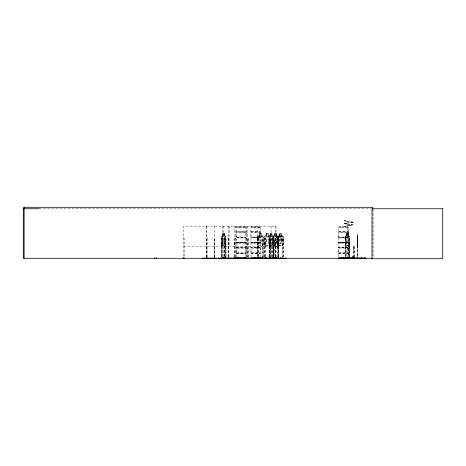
<?xml version="1.0" encoding="UTF-8"?>
<svg xmlns="http://www.w3.org/2000/svg" width="466" height="466" viewBox="0 0 466 466"><rect width="100%" height="100%" fill="white"/><g stroke="black" fill="none" stroke-linecap="round" stroke-linejoin="round"><path stroke-width="0.35" stroke-dasharray="2.33 1.75" d="M236.635 257.966L236.542 253.323L246.065 253.201L236.559 253.055L236.635 250.446M236.635 234.724L236.6 237.182M245.949 250.446L246.048 247.615M245.949 234.724L246.042 231.847L236.547 231.823L236.571 226.89L246.031 226.907L236.612 227.059M251.011 250.446L251.011 257.966M251.011 234.724L250.918 237.363L260.447 237.485L250.935 237.34M260.331 250.446L260.372 237.701M260.331 234.724L260.331 226.878M338.532 250.446L338.532 257.966M338.532 234.724L338.438 237.363L347.956 237.456M347.852 250.446L347.962 237.532M347.852 234.724L347.852 226.878M357.439 245.856L357.445 241.429M357.498 236.204L357.381 246.7L357.416 236.204L357.504 238.522M352.034 225.049C354.824 224.099 348.457 224.519 352.564 224.705M357.346 244.941L357.381 240.386L357.358 247.895L357.463 246.636M357.346 241.085L357.515 237.94M357.457 243.398L357.434 241.015M357.439 235.936L357.55 236.85M357.521 236.839L357.521 235.936M357.451 236.017L357.445 236.839L357.538 233.478L357.533 236.017M357.451 244.236L357.445 244.895M357.416 236.204L357.311 243.811M354.084 256.824L354.207 251.116A1.666 0.658 -90 0 0 354.073 248.495L354.073 246.695A0.833 0.326 -90 0 0 353.741 245.862L353.84 245.862A0.833 0.326 -90 0 1 354.166 246.695L354.166 248.495A1.666 0.658 -90 0 1 354.3 251.116L354.183 256.824M357.358 247.895L357.381 246.636M346.384 221.263L344.479 220.82L345.015 220.494M347.607 222.946L352.581 222.364L344.473 220.832L346.518 221.234M236.612 237.182L246.065 237.485L236.547 237.631L236.629 252.793M236.629 252.764L245.961 252.735L245.961 248.151L236.623 248.151M236.547 247.539L246.025 247.545L246.001 237.707M245.949 257.966L246.031 253.347M260.389 227.07L250.976 226.878L250.894 231.969L251.005 237.019L260.337 237.019L260.337 232.429L251.005 232.429M260.401 247.545L250.912 247.586L251.011 237.887M251.011 247.254L260.337 247.225M260.331 257.966L260.337 248.151L251.005 248.151L251.005 252.735L260.331 252.764M338.497 226.878L347.962 226.977L338.497 226.878L338.438 231.847L347.933 231.823M347.863 247.225L338.52 247.306L338.433 237.386M347.852 257.966L347.863 248.151L338.52 248.069L338.526 252.735L347.852 252.764M236.542 253.323L236.559 253.032M357.346 241.807L357.317 242.53L357.311 241.994M353.088 256.597C354.475 256.941 352.343 256.609 353.036 256.644C354.032 256.947 352.739 256.364 353.618 256.894M353.444 256.818L353.018 256.719M353.653 256.62L353.554 256.807M260.343 237.893L251.011 237.945M338.532 247.277L338.438 247.562L347.927 247.545M353.589 256.853L353.222 256.807M246.06 242.693L236.553 242.652M260.36 242.32L260.366 242.792L251.023 242.565M338.543 242.565L347.886 242.372L347.886 242.792M352.587 256.702L353.706 256.65M348.958 245.856L349.389 243.398L349.022 245.856L345.877 245.856L345.428 243.409L345.428 236.804L345.888 235.936L346.809 235.936M277.794 247.3L279.338 245.652L277.8 247.399L273.862 244.516L274.305 242.017L276.903 236.309L277.835 235.936L278.586 236.804L278.522 256.865M277.841 247.3L273.932 244.475L274.358 242.017L276.996 236.373L277.823 236.029M225.259 245.774L225.806 236.815L225.835 256.865M225.294 245.856L225.742 243.409M225.806 243.409L225.358 245.856L221.886 245.856L221.391 243.409L221.391 236.804L221.903 235.936L222.905 235.936M272.913 245.774L273.35 243.398M272.948 245.856L273.466 243.409M282.501 245.774L283.031 243.398L283.031 236.85L282.501 236.017M282.542 245.856L283.147 243.409L283.147 236.815L282.582 235.936L281.313 235.936L281.371 233.478L279.53 233.478L279.53 235.936M283.147 243.409L282.6 245.856L278.359 245.856L277.748 243.409L277.748 236.804L278.377 235.936L279.588 235.936M262.486 245.838L263.179 243.392L263.179 236.786L262.48 235.918M263.179 243.392L262.556 245.838L258.187 245.838L257.622 243.392L257.622 236.798L258.222 235.918L259.521 235.918L259.469 233.46L261.35 233.46L261.35 235.918L262.539 235.918M270.041 243.409L269.4 245.856L270.123 243.409L270.041 236.804L269.4 235.936L270.123 236.804L270.059 256.865M269.395 245.774L270.006 243.398M250.929 247.568L251.011 248.122M338.433 231.87L338.526 237.019L347.863 237.019L347.863 232.429L338.526 232.429M338.433 247.586L338.532 248.093M347.951 247.784L338.462 247.83M273.373 236.017L277.876 236.017L278.476 236.839L278.476 243.398L277.829 245.774L273.373 245.774M277.876 245.856L278.54 243.409M348.661 241.429L348.003 243.398L346.78 243.398L346.127 241.429M236.582 231.777L236.623 237.019L245.961 237.019L245.961 232.429L236.623 232.429M250.958 231.777L260.412 231.823M347.904 237.707L338.462 237.625M264.997 245.32L268.486 235.936M260.401 242.367L251.023 242.605M260.436 227.006L250.976 226.878M347.962 242.693L338.543 242.605M246.031 232.115L236.571 232.138M352.273 225.031L350.682 225.416L352.739 224.74M246.013 247.854L236.6 247.929M250.929 253.055L260.389 253.032M260.389 232.138L250.935 232.109M260.389 247.854L250.918 247.784M347.921 232.138L338.462 232.109M278.977 236.775L279.897 234.648L281.621 235.878L280.567 238.033L281.08 239.361L279.274 243.334L277.66 244.423L276.093 243.275L276.029 240.957L277.841 236.984L279 236.885M279.967 234.759L278.948 236.885L277.777 236.029M281.487 235.907L280.515 238.033L281.633 238.854M281.872 239.973L279.285 245.652L281.988 239.984L281.738 238.802L277.783 235.936M243.479 227.356L244.295 227.356M243.479 243.071L244.295 243.071M257.861 227.356L258.677 227.356M257.861 243.071L258.677 243.071M345.382 227.356L346.197 227.356M345.382 243.071L346.197 243.071M269.086 241.429L268.166 243.398L266.447 243.398L265.527 241.429L265.527 236.839L266.447 236.017L266.383 233.478L268.282 233.478L268.218 236.017M345.469 236.839L345.958 235.936M345.539 236.839L345.976 236.017M221.437 236.839L221.967 235.936M269.628 235.936L269.098 236.839L268.166 236.017L268.166 233.559M269.162 236.839L269.645 236.017M238.225 227.356L239.675 227.356M238.225 243.071L239.675 243.071M252.607 227.356L254.057 227.356M252.607 243.071L254.057 243.071M340.128 227.356L341.578 227.356M340.128 243.071L341.578 243.071M344.281 223.406L347.269 224.111L344.292 223.395L351.067 222.678M257.698 236.833L258.275 235.918M264.566 256.865L264.548 236.815L265.131 235.936L266.441 235.936M264.606 236.85L265.183 235.936M272.744 256.865L272.726 236.815L273.391 235.936M272.843 236.85L273.42 236.017M277.812 236.839L278.435 235.936M222.888 236.017L222.165 236.839L222.113 256.865M245.937 226.89L246.031 231.823M245.984 242.594L236.641 242.605M260.412 242.652L250.935 242.541M347.84 242.605L338.526 242.547L347.886 242.565M236.635 242.553L245.961 242.565M251.011 242.553L260.29 242.576M245.937 227.361L236.641 227.361M260.319 227.361L251.023 227.361M245.937 243.077L236.652 243.071M260.319 243.077L251.034 243.071M347.84 227.361L338.543 227.361M347.84 243.077L338.555 243.071M344.758 223.686L347.38 224.07M279.588 236.017L278.697 236.839L278.697 241.429L279.588 243.398L281.254 243.398L282.146 241.429L282.146 236.839L281.254 236.017L281.313 233.478M345.207 220.634L344.578 220.802M353.1 222.381L352.517 221.944M245.978 242.774L236.612 242.786M344.852 223.738L344.683 223.342M352.506 221.973L346.395 221.199M345.83 226.045L344.753 226.36L350.77 225.439M344.49 223.331L347.665 222.964M348.731 225.666L350.811 225.352M353.112 222.375L350.985 222.696M345.819 226.068L348.749 225.678M39.313 208.751L371.268 208.751M236.623 231.509L245.961 231.509M251.005 231.509L260.337 231.509M338.526 231.509L347.863 231.509M348.119 233.478L346.739 233.478L346.739 235.936M222.888 233.559L224.309 233.559M259.527 233.542L261.292 233.542M266.447 233.559L268.218 233.559M270.548 233.559L271.963 233.559M274.73 233.559L276.588 233.559M279.588 233.559L281.307 233.559M346.78 233.559L348.073 233.559M224.14 235.936L225.346 235.936L225.806 236.815M268.224 235.936L269.47 235.936M269.558 235.936L270.565 235.936M271.946 235.936L273 235.936L273.466 236.815L273.49 256.865M273.344 235.936L274.713 235.936M276.6 235.936L277.905 235.936M348.05 235.936L349.011 235.936M221.921 236.017L225.323 236.017M258.246 236L262.509 236L263.121 236.821L263.133 256.848M265.16 236.017L269.447 236.017M269.581 236.017L272.983 236.017M282.553 236.017L278.406 236.017L277.864 236.839L277.864 256.865M345.906 236.017L348.993 236.017M221.391 236.804L221.507 256.865M257.692 236.798L257.64 256.848M270.123 236.804L269.383 235.936M272.726 236.815L272.779 243.409L273.373 245.856M273.466 236.815L273.437 258.292M345.428 236.804L345.539 256.865M357.375 236.815L357.55 256.865M236.635 237.945L245.961 237.945M338.532 237.945L347.863 237.945M183.499 238.307L184.175 238.307L184.175 256.853M221.507 238.307L222.113 238.307M223.464 238.307L222.789 238.307L222.789 256.853M224.193 238.307L224.501 238.307L224.461 258.292M228.468 238.307L228.043 238.307L228.043 256.853M234.852 238.307L234.59 256.853M235.278 238.307L235.953 238.307L235.953 256.853M246.66 238.307L245.978 238.307L245.984 256.853M257.64 238.289L258.321 238.289L258.321 258.275M264.566 238.307L265.247 238.307L265.247 258.292M269.162 238.307L270.233 238.307L270.233 256.865M272.744 238.307L273.699 238.307L273.699 256.865M275.983 238.307L274.567 238.307L274.567 256.853M277.864 238.307L278.685 238.307L278.685 256.865M345.539 238.307L346.122 238.307M357.521 238.307L357.806 258.292M281.691 238.802L281.988 239.984M224.117 239.134L224.117 245.856M357.416 239.681L357.498 241.132M357.509 240.864L357.509 242.04M224.245 241.429L222.888 241.429L222.888 236.839L224.245 236.839L224.245 256.865M234.852 242.192L234.433 242.192L234.433 246.147M348.673 242.192L348.265 242.192L348.219 256.667M348.265 242.92L348.673 242.92M221.391 243.409L221.956 245.856M257.622 243.392L258.257 245.838M269.162 256.865L269.051 236.804L269.051 243.409L269.61 245.856M272.726 243.409L273.42 245.774M277.748 243.409L278.418 245.856M345.428 243.409L345.947 245.856M234.433 243.747L234.852 243.747M234.433 244.167L234.852 244.143M234.433 244.563L234.852 244.563M348.597 244.9L348.341 230.431L348.685 256.667M262.643 245.227L259.178 235.918M221.921 245.774L225.323 245.774M265.16 245.774L269.447 245.774M269.581 245.774L272.983 245.774M278.406 245.774L282.553 245.774M345.906 245.774L348.993 245.774M273.018 245.856L265.107 245.856L264.548 243.409L265.166 245.856M273.326 245.856L277.922 245.856M183.499 246.147L275.983 246.147M353.414 257.535L353.28 251.116A1.666 0.658 -90 0 1 353.414 248.495L353.508 246.695A0.833 0.326 -90 0 1 353.84 245.862M236.623 247.225L245.961 247.225M348.224 248.023L348.731 248.023M353.414 248.495L353.508 246.695M353.28 251.116L353.374 251.116A1.666 0.658 -90 0 1 353.508 248.495M338.462 253.055L347.916 253.032M250.935 253.341L260.401 253.341M338.462 253.341L347.927 253.341M236.623 253.661L245.961 253.661M251.005 253.661L260.337 253.661M338.526 253.661L347.863 253.661M352.779 256.44L353.193 256.44M352.605 256.778L353.723 256.725M347.356 224.088L351.428 224.414M347.187 224.181L351.376 224.519M351.236 224.56L352.482 224.763M279.92 234.759L281.534 235.907M261.234 236L262.154 236.821L262.154 241.411L261.234 243.38L259.527 243.38L258.613 241.411L258.613 236.821L259.527 236L259.521 233.46M348.661 236.839L348.003 236.017L348.003 233.559M269.395 236.017L270.006 236.839M282.524 235.936L283.089 236.85M272.936 235.936L273.414 236.85M272.913 236.017L273.35 236.85L273.303 258.292M225.282 235.936L225.76 236.85M348.941 235.936L349.389 236.85M348.923 236.017L349.319 236.85M347.863 237.019L347.933 237.363M260.412 237.34L260.337 237.019M246.031 237.34L245.961 237.019M269.82 241.429L270.548 243.398L271.899 243.398L272.627 241.429L272.627 236.839L271.899 236.017L271.946 233.478M222.165 241.429L222.888 243.398L224.245 243.398L224.967 241.429L224.967 236.839L224.245 236.017L224.292 233.478M269.162 243.398L269.645 245.774M269.051 243.409L269.546 245.856M221.507 243.398L221.991 245.774M345.539 243.398L345.976 245.774M357.358 237.986L357.364 238.563M353.374 251.116L353.508 257.535M357.439 241.883L357.457 243.502M357.428 243.275L357.439 247.895M357.34 244.778L357.34 244.423M357.521 243.398L357.521 245.856M373.103 209.467L373.103 258.292M372.817 208.751L372.817 258.292M357.521 236.804L357.521 256.865M349.675 256.865L349.675 238.307L349.092 238.307L349.092 256.865M349.453 256.865L349.36 236.815L349.314 258.292M348.737 248.023L348.737 256.667M348.137 227.123L348.137 239.419M348.05 233.478L348.073 236.017M346.85 233.559L346.85 236.017M346.809 233.478L346.78 236.017L346.127 236.839L346.122 256.865M345.9 238.307L345.9 256.865M345.76 238.307L345.76 256.865M283.363 256.865L283.363 238.307L282.693 238.307L282.693 256.865M283.182 238.307L283.182 256.865M282.868 238.307L282.868 258.292M279.588 233.478L279.647 236.017M278.353 238.307L278.353 256.865M278.15 238.307L278.15 256.865M278.045 238.307L278.045 256.865M277.992 238.307L277.992 256.865M276.588 236.017L276.6 233.478L274.66 233.478L274.66 235.936M276.536 233.559L276.536 236.017L277.503 236.839L277.503 241.429L276.536 243.398L274.73 243.398L273.758 241.429L273.758 236.839L274.73 236.017L274.713 233.478M275.983 256.853L275.983 226.167L183.499 226.167L183.499 256.853M275.802 238.307L275.802 256.853M275.505 238.307L275.505 256.853M275.319 238.307L275.319 256.853M275.243 226.167L275.243 256.853M273.093 238.307L273.093 256.865M272.901 238.307L272.901 256.865M272.016 235.936L272.016 233.478L270.496 233.478L270.496 235.936M271.264 256.853L271.264 238.307L270.845 238.307L270.845 256.853M271.072 226.167L271.043 256.853M270.565 233.478L270.548 236.017L269.82 236.839L269.773 256.865M269.727 238.307L269.727 256.865M269.564 238.307L269.552 256.865M269.371 238.307L269.371 256.865M266.5 233.559L266.5 236.017M265.072 238.307L265.072 256.865M264.74 238.307L264.74 256.865M264.659 236.85L264.659 243.398M263.307 256.848L263.307 238.289L262.626 238.289L262.626 256.848M262.801 238.289L262.801 256.848M261.298 233.46L261.292 236M259.585 233.542L259.585 236M258.147 238.289L258.141 256.853M257.919 238.307L257.948 256.853M257.721 226.167L257.721 256.853M248.203 256.853L248.203 238.307L247.539 238.307L247.539 256.853M248.023 238.307L248.023 256.853M247.72 226.167L247.72 256.853M246.654 226.167L246.654 256.853M235.278 226.167L235.278 256.853M234.852 226.167L234.852 256.853M229.155 226.167L229.155 246.147M228.468 226.167L228.468 256.853M228.282 238.307L228.224 256.853M226.045 256.865L226.045 238.307L225.433 238.307L225.433 256.865M225.643 238.307L225.643 258.292M224.356 235.936L224.356 233.478L222.841 233.478L222.841 235.936M224.14 233.478L224.198 256.865M223.464 226.167L223.464 256.853M222.905 233.478L222.958 236.017M222.288 226.167L222.288 246.147M221.903 238.307L221.903 256.865M221.717 238.307L221.717 256.865M214.576 256.853L214.576 238.307L214.15 238.307L214.15 256.853M214.337 226.167L214.395 256.853M207.364 256.853L207.364 238.307L206.351 238.307L206.362 256.853M206.688 226.167L206.688 256.853M206.619 226.167L206.619 256.853M353.414 246.695A0.833 0.326 -90 0 1 353.741 245.862M278.499 237.608L278.487 240.101C280.637 237.427 282.099 239.74 278.621 240.864C279.583 245.605 277.276 244.761 278.08 241.073C275.86 243.904 274.328 241.551 277.94 240.34L277.94 237.206L278.499 237.608M278.68 237.596L276.868 241.574L278.435 242.722L280.241 238.743L278.68 237.596M280.089 235.318L279.763 236.029L280.771 236.763L281.091 236.058L280.089 235.318M236.641 242.244L245.949 242.25L236.652 242.25M251.023 242.244L260.331 242.25L251.034 242.25M338.543 242.244L347.852 242.25L338.555 242.25M224 233.973L223.132 233.973L223.132 234.788L224 234.788L224 233.973M260.931 233.955L259.836 233.955L259.836 234.771L260.931 234.771L260.931 233.955M267.857 233.973L266.756 233.973L266.756 234.788L267.857 234.788L267.857 233.973M271.661 233.973L270.787 233.973L270.787 234.788L271.661 234.788L271.661 233.973M276.216 233.973L275.051 233.973L275.051 234.788L276.216 234.788L276.216 233.973M280.957 233.973L279.885 233.973L279.885 234.788L280.957 234.788L280.957 233.973M347.787 233.973L347.001 233.973L347.001 234.788L347.787 234.788L347.787 233.973M261.234 236.821L259.515 236.821L259.527 241.411L261.234 241.411L261.234 236.821M268.166 236.839L266.447 236.839L266.447 241.429L268.166 241.429L268.166 236.839M271.899 236.839L270.548 236.839L270.548 241.429L271.899 241.429L271.899 236.839M276.536 236.839L274.73 236.839L274.73 241.429L276.536 241.429L276.536 236.839M281.254 236.839L279.588 236.839L279.588 241.429L281.254 241.429L281.254 236.839M348.003 236.839L346.78 236.839L346.78 241.429L348.003 241.429L348.003 236.839"/><path stroke-width="0.7" d="M202.739 257.879L202.733 258.292L210.236 258.275L210.236 257.879M220.575 258.275L220.575 257.879M230.967 258.275L230.973 257.879M238.464 258.187L238.47 257.879M353.904 258.275L353.904 257.879M361.395 258.275L361.395 257.879M254.978 258.228L254.995 257.879M211.552 258.228L216.841 258.187M218.292 258.292L250.137 258.24M218.502 258.228L218.537 257.879M275.278 258.187L275.266 257.774M260.104 258.211L260.115 257.896M275.016 258.228L275.068 257.879M338.526 258.263L365.932 258.269L352.366 258.281M364.872 257.896L364.808 258.281M365.589 258.281L365.857 257.896M182.987 258.251L183.289 258.24M183.33 258.228L183.342 257.914M206.52 258.228L206.531 257.914M234.841 258.24L234.847 257.774M235.155 258.228L235.05 257.669M348.818 258.065L348.137 258.065M352.447 258.17L365.845 258.17M353.403 258.17L353.356 258.281M244.871 258.24L244.906 257.914L244.941 258.292M262.032 258.24L262.073 257.914M267.001 258.24L267.041 257.914L267.082 258.292M270.373 258.24L270.414 257.914L270.455 258.292M206.252 258.24L206.176 257.669M342.23 258.187L354.731 258.048M24.756 207.813L23.3 207.813L23.3 258.292L372.089 258.292M23.3 208.751L39.284 208.751M236.635 257.966L245.949 257.966M251.011 257.966L260.331 257.966M338.532 257.966L347.852 257.966M236.612 258.1L245.966 258.1M250.993 258.088L260.348 258.088M260.832 257.896L265.841 258.222L265.801 257.896M338.514 258.1L347.869 258.088M251.005 258.263L286.188 258.24M275.406 258.24L275.447 257.774M276.658 258.24L276.67 257.879M272.977 258.24L273.047 257.774M267.799 258.24L267.758 257.914L267.717 258.292M266.051 258.222L266.168 257.914M278.656 258.24L278.621 257.914M273.391 258.24L273.356 257.914M223.022 258.24L222.987 257.914M346.488 258.24L346.465 257.914L346.436 258.292M274.014 258.228L273.991 257.879M268.533 258.292L268.41 257.914L268.393 258.292M228.119 258.24L228.194 257.774M361.43 258.24L361.43 257.879M353.933 258.24L353.933 257.879M372.817 208.751L372.817 207.288L24.121 207.288L24.121 258.292M357.783 257.774L357.783 258.292M357.55 257.774L357.55 258.292M352.774 257.879L352.774 258.292M349.273 257.774L349.273 258.292M349.051 257.774L349.051 258.292M348.778 257.879L348.778 258.292M346.162 257.774L346.162 258.292M345.941 257.774L345.941 258.292M342.44 257.879L342.44 258.292M285.908 257.879L285.908 258.292M282.815 257.774L282.815 258.292M282.635 257.774L282.635 258.292M280.975 257.879L280.975 258.292M280.742 257.879L280.742 258.292M280.485 257.879L280.485 258.292M278.592 257.774L278.592 258.292M278.412 257.774L278.412 258.292M278.091 257.774L278.091 258.292M277.928 257.774L277.928 258.292M276.425 257.669L276.425 258.292M276.355 257.879L276.355 258.292M275.348 257.879L275.313 258.292M274.969 257.669L274.969 258.292M274.491 257.774L274.491 258.292M273.495 257.774L273.495 258.292M273.257 257.774L273.338 258.292M272.692 257.879L272.692 258.292M272.249 257.879L272.249 258.292M271.014 257.774L271.014 258.292M270.822 257.774L270.822 258.292M269.82 257.774L269.82 258.292M269.668 257.774L269.668 258.292M269.61 257.774L269.61 258.292M269.494 257.774L269.494 258.292M266.197 257.879L266.197 258.292M265.766 257.861L265.766 258.275M265.305 257.774L265.305 258.292M265.131 257.774L265.131 258.292M262.742 257.756L262.742 258.275M262.568 257.756L262.568 258.275M262.108 257.879L262.108 258.292M260.797 257.861L260.797 258.275M260.593 257.879L260.593 258.292M260.156 257.861L260.156 258.275M258.38 257.756L258.38 258.275M257.972 257.774L257.972 258.292M255.187 257.861L255.187 258.275M250.207 257.879L250.207 258.292M248.262 257.774L248.262 258.292M248.075 257.774L248.075 258.292M246.759 257.879L246.759 258.292M246.712 257.879L246.712 258.292M245.902 257.774L245.902 258.292M236.029 257.774L236.035 258.292M235.225 257.879L235.225 258.292M235.173 257.879L235.173 258.292M234.584 257.774L234.596 258.292M233.594 257.669L233.594 258.292M231.043 257.879L231.043 258.292M229.01 257.879L229.01 258.292M228.072 257.879L228.072 258.292L228.014 257.774M225.596 257.774L225.596 258.292M225.387 257.774L225.387 258.292M224.589 257.879L224.589 258.292M224.495 257.774L224.461 258.292M224.239 257.774L224.239 258.292M224.198 257.774L224.198 258.292M222.958 257.879L222.958 258.292M222.713 257.774L222.713 258.292M222.16 257.774L222.16 258.292M221.95 257.774L221.95 258.292M214.605 257.774L214.605 258.292M214.424 257.774L214.424 258.292M211.576 257.879L211.576 258.292M207.44 257.774L207.446 258.292M206.613 257.774L206.584 258.292M206.351 257.774L206.362 258.292M184.251 257.774L184.251 258.292M183.394 257.879L183.441 258.292M156.215 257.669L156.215 258.292M154.759 257.669L154.759 258.292M342.225 258.251L354.731 258.117L342.236 258.24M442.7 208.751L371.996 208.751L371.996 258.712L442.7 258.712L442.7 208.751M270.676 258.24L270.647 257.914L270.618 258.292M225.8 258.24L225.783 257.914L225.76 258.292M258.205 258.275L258.205 257.756L258.164 258.292M223.569 258.292L223.569 257.879L223.523 258.292"/></g></svg>
